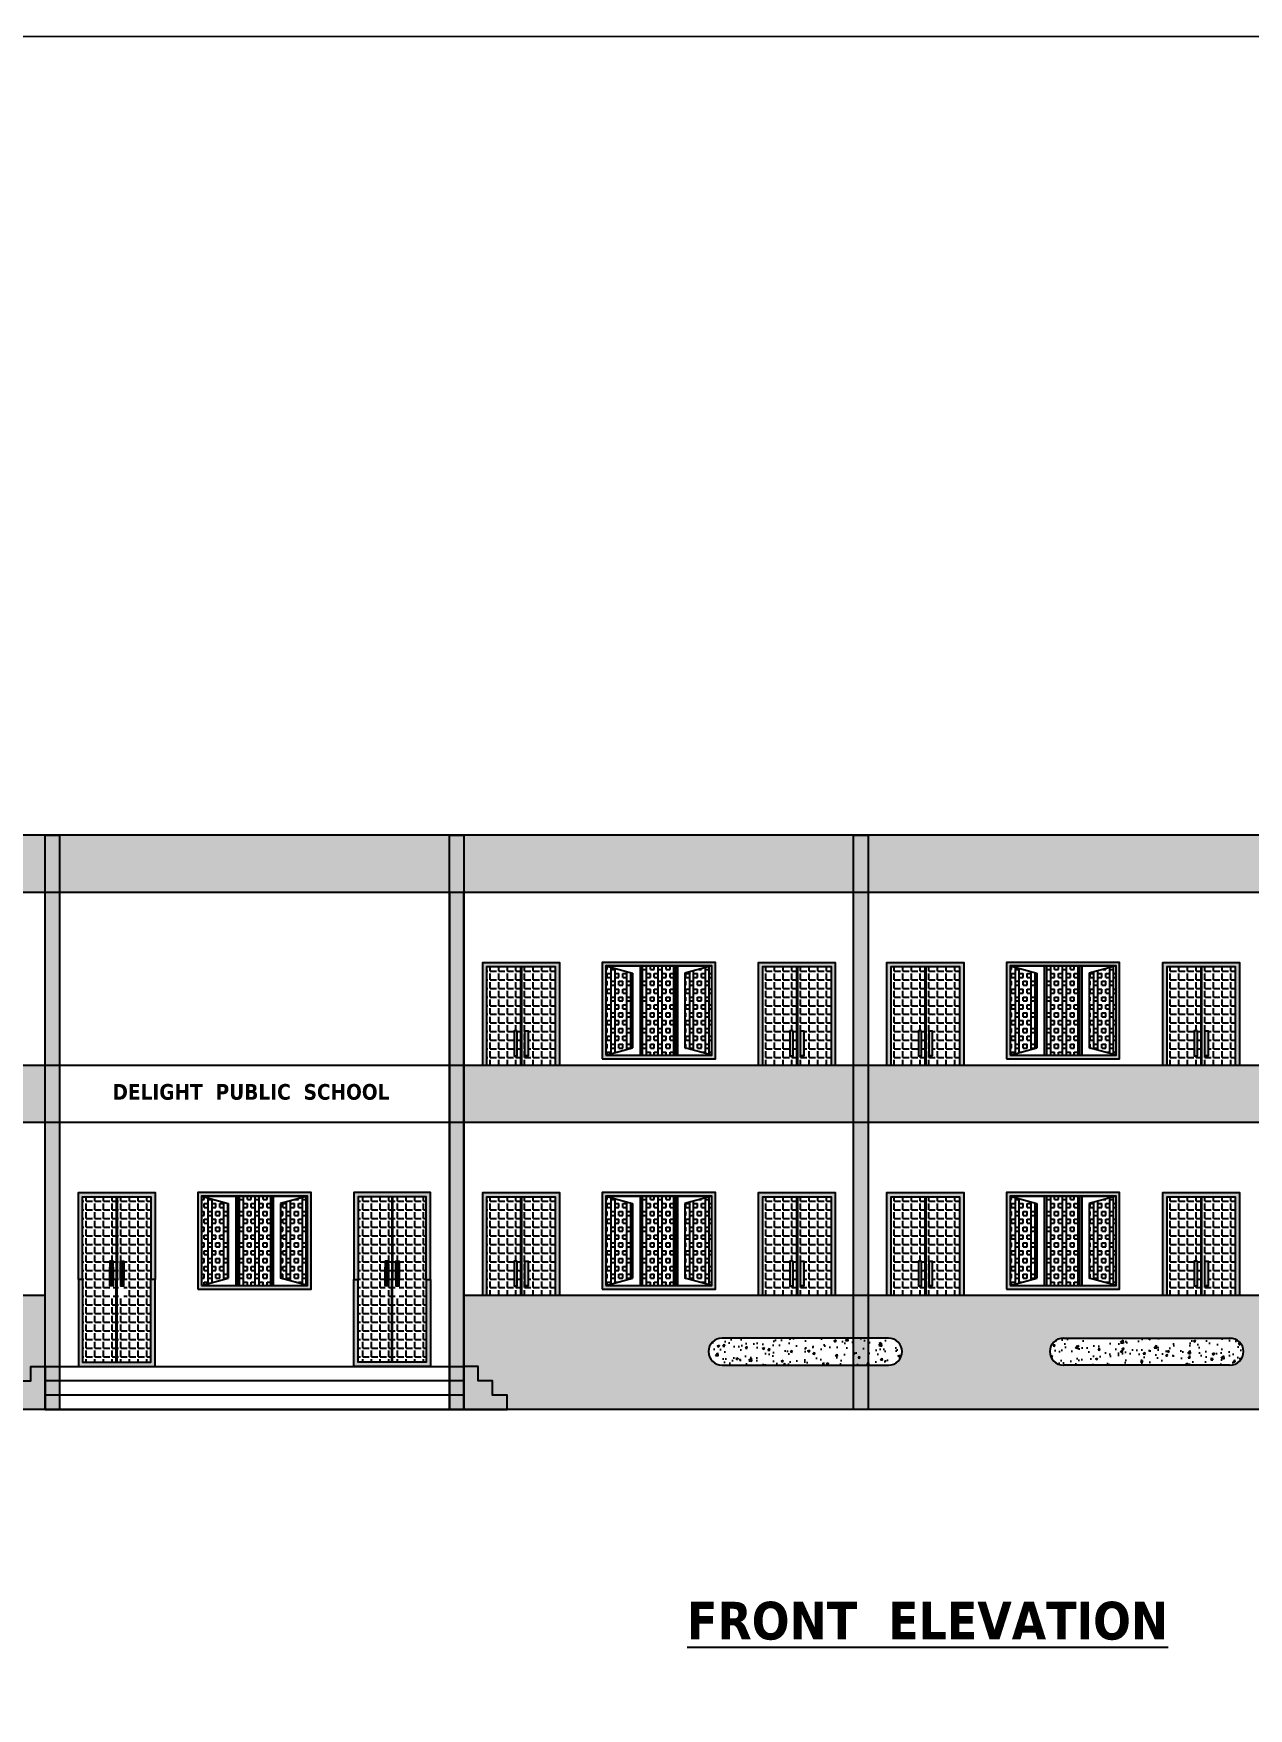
# Model space of a CAD drawing. Header units: metres. Extents: x 863 to 1571, y 626 to 804.
# Drawn here: x 897.55 to 916.87, y 776.1 to 802.75 of the extents above; entities that cross this region are included whole.
import ezdxf

# ---------------------------------------------------------------- set-up
doc = ezdxf.new("R2010")
doc.units = ezdxf.units.M
doc.header["$LTSCALE"] = 0.2
doc.header["$MEASUREMENT"] = 0
doc.layers.get('0').update_dxf_attribs({"lineweight": 60})
doc.styles.add('TXT', font='txt.shx')
pattern_1 = [(90, (-189.92529, 620.82186), (-0.25, 0), []), (90, (-189.86279, 620.82186), (-0.25, 0), []), (0, (-189.92529, 620.82186), (0, 0.25), [-0.0625, 0.0625]), (0, (-189.92529, 620.88436), (0, 0.25), [-0.0625, 0.0625]), (0, (-189.92529, 620.94686), (0, 0.25), [0.0625, -0.0625]), (0, (-189.92529, 621.00936), (0, 0.25), [0.0625, -0.0625]), (90, (-189.80029, 620.82186), (-0.25, 0), [0.0625, -0.0625]), (90, (-189.73779, 620.82186), (-0.25, 0), [0.0625, -0.0625])]
pattern_2 = [(0, (-189.92529, 620.82186), (0, 0.1375), [0.1, -0.0375]), (90, (-189.92529, 620.82186), (-0.1375, 0), [0.1, -0.0375])]
pattern_3 = [(90, (-207.0153, 620.82186), (-0.25, 0), []), (90, (-206.9528, 620.82186), (-0.25, 0), []), (0, (-207.0153, 620.82186), (0, 0.25), [-0.0625, 0.0625]), (0, (-207.0153, 620.88436), (0, 0.25), [-0.0625, 0.0625]), (0, (-207.0153, 620.94686), (0, 0.25), [0.0625, -0.0625]), (0, (-207.0153, 621.00936), (0, 0.25), [0.0625, -0.0625]), (90, (-206.8903, 620.82186), (-0.25, 0), [0.0625, -0.0625]), (90, (-206.8278, 620.82186), (-0.25, 0), [0.0625, -0.0625])]
pattern_4 = [(90, (-207.0153, 624.48304), (-0.25, 0), []), (90, (-206.9528, 624.48304), (-0.25, 0), []), (0, (-207.0153, 624.48304), (0, 0.25), [-0.0625, 0.0625]), (0, (-207.0153, 624.54554), (0, 0.25), [-0.0625, 0.0625]), (0, (-207.0153, 624.60804), (0, 0.25), [0.0625, -0.0625]), (0, (-207.0153, 624.67054), (0, 0.25), [0.0625, -0.0625]), (90, (-206.8903, 624.48304), (-0.25, 0), [0.0625, -0.0625]), (90, (-206.8278, 624.48304), (-0.25, 0), [0.0625, -0.0625])]
pattern_5 = [(90, (-200.5853, 620.82186), (-0.25, 0), []), (90, (-200.5228, 620.82186), (-0.25, 0), []), (0, (-200.5853, 620.82186), (0, 0.25), [-0.0625, 0.0625]), (0, (-200.5853, 620.88436), (0, 0.25), [-0.0625, 0.0625]), (0, (-200.5853, 620.94686), (0, 0.25), [0.0625, -0.0625]), (0, (-200.5853, 621.00936), (0, 0.25), [0.0625, -0.0625]), (90, (-200.4603, 620.82186), (-0.25, 0), [0.0625, -0.0625]), (90, (-200.3978, 620.82186), (-0.25, 0), [0.0625, -0.0625])]
pattern_6 = [(90, (-200.5853, 624.48304), (-0.25, 0), []), (90, (-200.5228, 624.48304), (-0.25, 0), []), (0, (-200.5853, 624.48304), (0, 0.25), [-0.0625, 0.0625]), (0, (-200.5853, 624.54554), (0, 0.25), [-0.0625, 0.0625]), (0, (-200.5853, 624.60804), (0, 0.25), [0.0625, -0.0625]), (0, (-200.5853, 624.67054), (0, 0.25), [0.0625, -0.0625]), (90, (-200.4603, 624.48304), (-0.25, 0), [0.0625, -0.0625]), (90, (-200.3978, 624.48304), (-0.25, 0), [0.0625, -0.0625])]

msp = doc.modelspace()

# ---------------------------------------------------------------- hatches: boundary and pattern name
at = {"lineweight": -2}
h = msp.add_hatch(dxfattribs=at)
h.set_pattern_fill('BRSTONE', color=251, scale=0.5)
h.set_pattern_definition([(0, (-213.4453, 620.59901), (0, 0.165), []), (90, (-212.9953, 620.599), (-0.25, 0.165), [0.165, -0.165]), (90, (-213.0453, 620.599), (-0.25, 0.165), [0.165, -0.165]), (0, (-212.9953, 620.62651), (0.25, 0.165), [-0.45, 0.05]), (0, (-212.9953, 620.65401), (0.25, 0.165), [-0.45, 0.05]), (0, (-212.9953, 620.68151), (0.25, 0.165), [-0.45, 0.05]), (0, (-212.9953, 620.70901), (0.25, 0.165), [-0.45, 0.05]), (0, (-212.9953, 620.73651), (0.25, 0.165), [-0.45, 0.05])])
h.paths.add_polyline_path([(878.923, 789.998), (878.923, 789.209), (872.493, 789.209), (872.493, 789.089), (944.939, 789.089), (944.939, 789.998)])
h.paths.add_polyline_path([(878.923, 786.338), (878.923, 785.428), (897.733, 785.428), (897.733, 786.338)])
h = msp.add_hatch(color=253, dxfattribs=at)
h.dxf.hatch_style = 1
h.paths.add_polyline_path([(897.733, 789.998), (897.963, 789.998), (897.963, 780.857), (897.733, 780.857)])
h = msp.add_hatch(color=253, dxfattribs=at)
h.dxf.hatch_style = 1
h.paths.add_polyline_path([(904.163, 789.998), (904.393, 789.998), (904.393, 780.857), (904.163, 780.857)])
h = msp.add_hatch(color=253, dxfattribs=at)
h.dxf.hatch_style = 1
h.paths.add_polyline_path([(910.593, 789.998), (910.823, 789.998), (910.823, 780.857), (910.593, 780.857)])
h = msp.add_hatch(color=252, dxfattribs=at)
h.dxf.hatch_style = 1
h.paths.add_polyline_path([(897.963, 789.089), (897.733, 789.089), (897.733, 780.857), (897.963, 780.857)])
h = msp.add_hatch(color=252, dxfattribs=at)
h.dxf.hatch_style = 1
h.paths.add_polyline_path([(904.393, 789.089), (904.163, 789.089), (904.163, 780.857), (904.393, 780.857)])
h = msp.add_hatch(color=32, dxfattribs=at)
h.dxf.hatch_style = 1
h.paths.add_polyline_path([(904.76, 786.338), (905.846, 786.338), (905.846, 787.905), (904.76, 787.905)], flags=17)
h.paths.add_polyline_path([(905.913, 787.972), (904.693, 787.972), (904.693, 786.338), (905.913, 786.338)])
h = msp.add_hatch(dxfattribs=at)
h.set_pattern_fill('ANGLE', color=253, scale=0.5)
h.set_pattern_definition([(0, (-207.01529, 624.48304), (0, 0.1375), [0.1, -0.0375]), (90, (-207.01529, 624.48304), (-0.1375, 0), [0.1, -0.0375])])
h.paths.add_polyline_path([(905.414, 786.881), (905.414, 786.486), (905.363, 786.486), (905.363, 786.881)], flags=16)
h.paths.add_polyline_path([(905.192, 786.881), (905.243, 786.881), (905.243, 786.486), (905.192, 786.486)], flags=16)
h.paths.add_polyline_path([(904.76, 786.338), (905.295, 786.338), (905.295, 787.905), (904.76, 787.905)])
h.paths.add_polyline_path([(905.31, 786.338), (905.846, 786.338), (905.846, 787.905), (905.31, 787.905)])
h = msp.add_hatch(color=215, dxfattribs=at)
h.dxf.hatch_style = 1
h.paths.add_polyline_path([(906.593, 786.437), (908.393, 786.437), (908.393, 787.972), (906.593, 787.972)])
h.paths.add_polyline_path([(908.336, 786.494), (908.336, 787.915), (906.65, 787.915), (906.65, 786.494)], flags=16)
h = msp.add_hatch(dxfattribs=at)
h.set_pattern_fill('BOX', color=61, scale=0.25)
h.set_pattern_definition(pattern_4)
h.paths.add_polyline_path([(907.077, 787.798), (906.65, 787.915), (906.65, 786.494), (907.077, 786.611)])
h = msp.add_hatch(color=215, dxfattribs=at)
h.dxf.hatch_style = 1
h.paths.add_polyline_path([(907.757, 786.494), (907.79, 786.494), (907.79, 787.915), (907.757, 787.915)])
h.paths.add_polyline_path([(907.228, 787.915), (907.195, 787.915), (907.195, 786.494), (907.228, 786.494)])
h = msp.add_hatch(dxfattribs=at)
h.set_pattern_fill('BOX', color=61, scale=0.25)
h.set_pattern_definition(pattern_4)
h.paths.add_polyline_path([(907.228, 786.494), (907.757, 786.494), (907.757, 787.915), (907.228, 787.915)])
h = msp.add_hatch(dxfattribs=at)
h.set_pattern_fill('BOX', color=61, scale=0.25)
h.set_pattern_definition(pattern_4)
h.paths.add_polyline_path([(907.908, 787.798), (908.336, 787.915), (908.336, 786.494), (907.908, 786.611)])
h = msp.add_hatch(color=32, dxfattribs=at)
h.dxf.hatch_style = 1
h.paths.add_polyline_path([(909.08, 786.338), (910.3, 786.338), (910.3, 787.972), (909.08, 787.972)])
h.paths.add_polyline_path([(909.147, 786.338), (910.233, 786.338), (910.233, 787.905), (909.147, 787.905)], flags=17)
h = msp.add_hatch(dxfattribs=at)
h.set_pattern_fill('ANGLE', color=253, scale=0.5)
h.set_pattern_definition([(0, (-202.6278, 624.48304), (0, 0.1375), [0.1, -0.0375]), (90, (-202.6278, 624.48304), (-0.1375, 0), [0.1, -0.0375])])
h.paths.add_polyline_path([(909.801, 786.881), (909.801, 786.486), (909.75, 786.486), (909.75, 786.881)], flags=16)
h.paths.add_polyline_path([(909.579, 786.881), (909.63, 786.881), (909.63, 786.486), (909.579, 786.486)], flags=16)
h.paths.add_polyline_path([(909.147, 786.338), (909.683, 786.338), (909.683, 787.905), (909.147, 787.905)])
h.paths.add_polyline_path([(909.698, 786.338), (910.233, 786.338), (910.233, 787.905), (909.698, 787.905)])
h = msp.add_hatch(color=32, dxfattribs=at)
h.dxf.hatch_style = 1
h.paths.add_polyline_path([(911.19, 786.338), (912.276, 786.338), (912.276, 787.905), (911.19, 787.905)], flags=17)
h.paths.add_polyline_path([(912.343, 787.972), (911.123, 787.972), (911.123, 786.338), (912.343, 786.338)])
h = msp.add_hatch(dxfattribs=at)
h.set_pattern_fill('ANGLE', color=253, scale=0.5)
h.set_pattern_definition([(0, (-200.5853, 624.48304), (0, 0.1375), [0.1, -0.0375]), (90, (-200.5853, 624.48304), (-0.1375, 0), [0.1, -0.0375])])
h.paths.add_polyline_path([(911.844, 786.881), (911.844, 786.486), (911.793, 786.486), (911.793, 786.881)], flags=16)
h.paths.add_polyline_path([(911.622, 786.881), (911.673, 786.881), (911.673, 786.486), (911.622, 786.486)], flags=16)
h.paths.add_polyline_path([(911.19, 786.338), (911.725, 786.338), (911.725, 787.905), (911.19, 787.905)])
h.paths.add_polyline_path([(911.74, 786.338), (912.276, 786.338), (912.276, 787.905), (911.74, 787.905)])
h = msp.add_hatch(color=215, dxfattribs=at)
h.dxf.hatch_style = 1
h.paths.add_polyline_path([(913.023, 786.437), (914.823, 786.437), (914.823, 787.972), (913.023, 787.972)])
h.paths.add_polyline_path([(914.766, 786.494), (914.766, 787.915), (913.08, 787.915), (913.08, 786.494)], flags=16)
h = msp.add_hatch(dxfattribs=at)
h.set_pattern_fill('BOX', color=61, scale=0.25)
h.set_pattern_definition(pattern_6)
h.paths.add_polyline_path([(913.507, 787.798), (913.08, 787.915), (913.08, 786.494), (913.507, 786.611)])
h = msp.add_hatch(color=215, dxfattribs=at)
h.dxf.hatch_style = 1
h.paths.add_polyline_path([(914.187, 786.494), (914.22, 786.494), (914.22, 787.915), (914.187, 787.915)])
h.paths.add_polyline_path([(913.658, 787.915), (913.625, 787.915), (913.625, 786.494), (913.658, 786.494)])
h = msp.add_hatch(dxfattribs=at)
h.set_pattern_fill('BOX', color=61, scale=0.25)
h.set_pattern_definition(pattern_6)
h.paths.add_polyline_path([(913.658, 786.494), (914.187, 786.494), (914.187, 787.915), (913.658, 787.915)])
h = msp.add_hatch(dxfattribs=at)
h.set_pattern_fill('BOX', color=61, scale=0.25)
h.set_pattern_definition(pattern_6)
h.paths.add_polyline_path([(914.338, 787.798), (914.766, 787.915), (914.766, 786.494), (914.338, 786.611)])
h = msp.add_hatch(color=32, dxfattribs=at)
h.dxf.hatch_style = 1
h.paths.add_polyline_path([(915.51, 786.338), (916.73, 786.338), (916.73, 787.972), (915.51, 787.972)])
h.paths.add_polyline_path([(915.577, 786.338), (916.663, 786.338), (916.663, 787.905), (915.577, 787.905)], flags=17)
h = msp.add_hatch(dxfattribs=at)
h.set_pattern_fill('ANGLE', color=253, scale=0.5)
h.set_pattern_definition([(0, (-196.19781, 624.48304), (0, 0.1375), [0.1, -0.0375]), (90, (-196.19781, 624.48304), (-0.1375, 0), [0.1, -0.0375])])
h.paths.add_polyline_path([(916.231, 786.881), (916.231, 786.486), (916.18, 786.486), (916.18, 786.881)], flags=16)
h.paths.add_polyline_path([(916.009, 786.881), (916.06, 786.881), (916.06, 786.486), (916.009, 786.486)], flags=16)
h.paths.add_polyline_path([(915.577, 786.338), (916.113, 786.338), (916.113, 787.905), (915.577, 787.905)])
h.paths.add_polyline_path([(916.128, 786.338), (916.663, 786.338), (916.663, 787.905), (916.128, 787.905)])
h = msp.add_hatch(color=215, dxfattribs=at)
h.dxf.hatch_style = 1
h.paths.add_polyline_path([(905.192, 786.486), (905.243, 786.486), (905.243, 786.881), (905.192, 786.881)])
h.paths.add_polyline_path([(905.414, 786.881), (905.363, 786.881), (905.363, 786.486), (905.414, 786.486)])
h = msp.add_hatch(color=215, dxfattribs=at)
h.dxf.hatch_style = 1
h.paths.add_polyline_path([(909.579, 786.486), (909.63, 786.486), (909.63, 786.881), (909.579, 786.881)])
h.paths.add_polyline_path([(909.801, 786.881), (909.75, 786.881), (909.75, 786.486), (909.801, 786.486)])
h = msp.add_hatch(color=215, dxfattribs=at)
h.dxf.hatch_style = 1
h.paths.add_polyline_path([(911.622, 786.486), (911.673, 786.486), (911.673, 786.881), (911.622, 786.881)])
h.paths.add_polyline_path([(911.844, 786.881), (911.793, 786.881), (911.793, 786.486), (911.844, 786.486)])
h = msp.add_hatch(color=215, dxfattribs=at)
h.dxf.hatch_style = 1
h.paths.add_polyline_path([(916.009, 786.486), (916.06, 786.486), (916.06, 786.881), (916.009, 786.881)])
h.paths.add_polyline_path([(916.231, 786.881), (916.18, 786.881), (916.18, 786.486), (916.231, 786.486)])
h = msp.add_hatch(dxfattribs=at)
h.set_pattern_fill('BRSTONE', color=251, scale=0.5)
h.set_pattern_definition([(0, (-213.44684, 620.59901), (0, 0.165), []), (90, (-212.99684, 620.599), (-0.25, 0.165), [0.165, -0.165]), (90, (-213.04684, 620.599), (-0.25, 0.165), [0.165, -0.165]), (0, (-212.99684, 620.62651), (0.25, 0.165), [-0.45, 0.05]), (0, (-212.99684, 620.65401), (0.25, 0.165), [-0.45, 0.05]), (0, (-212.99684, 620.68151), (0.25, 0.165), [-0.45, 0.05]), (0, (-212.99684, 620.70901), (0.25, 0.165), [-0.45, 0.05]), (0, (-212.99684, 620.73651), (0.25, 0.165), [-0.45, 0.05])])
h.paths.add_polyline_path([(949.647, 785.428), (949.647, 786.338), (904.391, 786.338), (904.391, 785.428)])
h = msp.add_hatch(color=32, dxfattribs=at)
h.dxf.hatch_style = 1
h.paths.add_polyline_path([(898.33, 782.928), (898.33, 784.244), (899.416, 784.244), (899.416, 782.928), (899.483, 782.928), (899.483, 784.311), (898.263, 784.311), (898.263, 782.928)])
h = msp.add_hatch(color=215, dxfattribs=at)
h.dxf.hatch_style = 1
h.paths.add_polyline_path([(900.163, 782.775), (901.963, 782.775), (901.963, 784.311), (900.163, 784.311)])
h.paths.add_polyline_path([(901.906, 782.832), (901.906, 784.254), (900.22, 784.254), (900.22, 782.832)], flags=16)
h = msp.add_hatch(dxfattribs=at)
h.set_pattern_fill('BOX', color=61, scale=0.25)
h.set_pattern_definition(pattern_1)
h.paths.add_polyline_path([(900.647, 784.137), (900.22, 784.254), (900.22, 782.832), (900.647, 782.949)])
h = msp.add_hatch(color=215, dxfattribs=at)
h.dxf.hatch_style = 1
h.paths.add_polyline_path([(901.327, 782.832), (901.36, 782.832), (901.36, 784.254), (901.327, 784.254)])
h.paths.add_polyline_path([(900.798, 784.254), (900.765, 784.254), (900.765, 782.832), (900.798, 782.832)])
h = msp.add_hatch(dxfattribs=at)
h.set_pattern_fill('BOX', color=61, scale=0.25)
h.set_pattern_definition(pattern_1)
h.paths.add_polyline_path([(900.798, 782.832), (901.327, 782.832), (901.327, 784.254), (900.798, 784.254)])
h = msp.add_hatch(dxfattribs=at)
h.set_pattern_fill('BOX', color=61, scale=0.25)
h.set_pattern_definition(pattern_1)
h.paths.add_polyline_path([(901.478, 784.137), (901.906, 784.254), (901.906, 782.832), (901.478, 782.949)])
h = msp.add_hatch(color=32, dxfattribs=at)
h.dxf.hatch_style = 1
h.paths.add_polyline_path([(902.71, 782.928), (902.71, 784.244), (903.796, 784.244), (903.796, 782.928), (903.863, 782.928), (903.863, 784.311), (902.643, 784.311), (902.643, 782.928)])
h = msp.add_hatch(color=32, dxfattribs=at)
h.dxf.hatch_style = 1
h.paths.add_polyline_path([(904.76, 782.677), (905.846, 782.677), (905.846, 784.244), (904.76, 784.244)], flags=17)
h.paths.add_polyline_path([(905.913, 784.311), (904.693, 784.311), (904.693, 782.677), (905.913, 782.677)])
h = msp.add_hatch(color=215, dxfattribs=at)
h.dxf.hatch_style = 1
h.paths.add_polyline_path([(906.593, 782.775), (908.393, 782.775), (908.393, 784.311), (906.593, 784.311)])
h.paths.add_polyline_path([(908.336, 782.832), (908.336, 784.254), (906.65, 784.254), (906.65, 782.832)], flags=16)
h = msp.add_hatch(dxfattribs=at)
h.set_pattern_fill('BOX', color=61, scale=0.25)
h.set_pattern_definition(pattern_3)
h.paths.add_polyline_path([(907.077, 784.137), (906.65, 784.254), (906.65, 782.832), (907.077, 782.949)])
h = msp.add_hatch(color=215, dxfattribs=at)
h.dxf.hatch_style = 1
h.paths.add_polyline_path([(907.757, 782.832), (907.79, 782.832), (907.79, 784.254), (907.757, 784.254)])
h.paths.add_polyline_path([(907.228, 784.254), (907.195, 784.254), (907.195, 782.832), (907.228, 782.832)])
h = msp.add_hatch(dxfattribs=at)
h.set_pattern_fill('BOX', color=61, scale=0.25)
h.set_pattern_definition(pattern_3)
h.paths.add_polyline_path([(907.228, 782.832), (907.757, 782.832), (907.757, 784.254), (907.228, 784.254)])
h = msp.add_hatch(dxfattribs=at)
h.set_pattern_fill('BOX', color=61, scale=0.25)
h.set_pattern_definition(pattern_3)
h.paths.add_polyline_path([(907.908, 784.137), (908.336, 784.254), (908.336, 782.832), (907.908, 782.949)])
h = msp.add_hatch(color=32, dxfattribs=at)
h.dxf.hatch_style = 1
h.paths.add_polyline_path([(909.08, 782.677), (910.3, 782.677), (910.3, 784.311), (909.08, 784.311)])
h.paths.add_polyline_path([(909.147, 782.677), (910.233, 782.677), (910.233, 784.244), (909.147, 784.244)], flags=17)
h = msp.add_hatch(color=32, dxfattribs=at)
h.dxf.hatch_style = 1
h.paths.add_polyline_path([(911.19, 782.677), (912.276, 782.677), (912.276, 784.244), (911.19, 784.244)], flags=17)
h.paths.add_polyline_path([(912.343, 784.311), (911.123, 784.311), (911.123, 782.677), (912.343, 782.677)])
h = msp.add_hatch(color=215, dxfattribs=at)
h.dxf.hatch_style = 1
h.paths.add_polyline_path([(913.023, 782.775), (914.823, 782.775), (914.823, 784.311), (913.023, 784.311)])
h.paths.add_polyline_path([(914.766, 782.832), (914.766, 784.254), (913.08, 784.254), (913.08, 782.832)], flags=16)
h = msp.add_hatch(dxfattribs=at)
h.set_pattern_fill('BOX', color=61, scale=0.25)
h.set_pattern_definition(pattern_5)
h.paths.add_polyline_path([(913.507, 784.137), (913.08, 784.254), (913.08, 782.832), (913.507, 782.949)])
h = msp.add_hatch(color=215, dxfattribs=at)
h.dxf.hatch_style = 1
h.paths.add_polyline_path([(914.187, 782.832), (914.22, 782.832), (914.22, 784.254), (914.187, 784.254)])
h.paths.add_polyline_path([(913.658, 784.254), (913.625, 784.254), (913.625, 782.832), (913.658, 782.832)])
h = msp.add_hatch(dxfattribs=at)
h.set_pattern_fill('BOX', color=61, scale=0.25)
h.set_pattern_definition(pattern_5)
h.paths.add_polyline_path([(913.658, 782.832), (914.187, 782.832), (914.187, 784.254), (913.658, 784.254)])
h = msp.add_hatch(dxfattribs=at)
h.set_pattern_fill('BOX', color=61, scale=0.25)
h.set_pattern_definition(pattern_5)
h.paths.add_polyline_path([(914.338, 784.137), (914.766, 784.254), (914.766, 782.832), (914.338, 782.949)])
h = msp.add_hatch(color=32, dxfattribs=at)
h.dxf.hatch_style = 1
h.paths.add_polyline_path([(915.51, 782.677), (916.73, 782.677), (916.73, 784.311), (915.51, 784.311)])
h.paths.add_polyline_path([(915.577, 782.677), (916.663, 782.677), (916.663, 784.244), (915.577, 784.244)], flags=17)
h = msp.add_hatch(dxfattribs=at)
h.set_pattern_fill('ANGLE', color=253, scale=0.5)
h.set_pattern_definition(pattern_2)
h.paths.add_polyline_path([(898.88, 782.928), (899.416, 782.928), (899.416, 784.244), (898.88, 784.244)])
h.paths.add_polyline_path([(898.933, 782.928), (898.984, 782.928), (898.984, 783.22), (898.933, 783.22)])
h.paths.add_polyline_path([(898.33, 782.928), (898.865, 782.928), (898.865, 784.244), (898.33, 784.244)])
h.paths.add_polyline_path([(898.762, 782.928), (898.813, 782.928), (898.813, 783.22), (898.762, 783.22)])
h = msp.add_hatch(dxfattribs=at)
h.set_pattern_fill('ANGLE', color=253, scale=0.5)
h.set_pattern_definition(pattern_2)
h.paths.add_polyline_path([(903.245, 782.928), (902.71, 782.928), (902.71, 784.244), (903.245, 784.244)])
h.paths.add_polyline_path([(903.193, 782.928), (903.142, 782.928), (903.142, 783.22), (903.193, 783.22)])
h.paths.add_polyline_path([(903.796, 782.928), (903.26, 782.928), (903.26, 784.244), (903.796, 784.244)])
h.paths.add_polyline_path([(903.364, 782.928), (903.313, 782.928), (903.313, 783.22), (903.364, 783.22)])
h = msp.add_hatch(dxfattribs=at)
h.set_pattern_fill('ANGLE', color=253, scale=0.5)
h.set_pattern_definition([(0, (-207.01529, 620.82186), (0, 0.1375), [0.1, -0.0375]), (90, (-207.01529, 620.82186), (-0.1375, 0), [0.1, -0.0375])])
h.paths.add_polyline_path([(905.414, 783.22), (905.414, 782.825), (905.363, 782.825), (905.363, 783.22)], flags=16)
h.paths.add_polyline_path([(905.192, 783.22), (905.243, 783.22), (905.243, 782.825), (905.192, 782.825)], flags=16)
h.paths.add_polyline_path([(904.76, 782.677), (905.295, 782.677), (905.295, 784.244), (904.76, 784.244)])
h.paths.add_polyline_path([(905.31, 782.677), (905.846, 782.677), (905.846, 784.244), (905.31, 784.244)])
h = msp.add_hatch(dxfattribs=at)
h.set_pattern_fill('ANGLE', color=253, scale=0.5)
h.set_pattern_definition([(0, (-202.6278, 620.82186), (0, 0.1375), [0.1, -0.0375]), (90, (-202.6278, 620.82186), (-0.1375, 0), [0.1, -0.0375])])
h.paths.add_polyline_path([(909.801, 783.22), (909.801, 782.825), (909.75, 782.825), (909.75, 783.22)], flags=16)
h.paths.add_polyline_path([(909.579, 783.22), (909.63, 783.22), (909.63, 782.825), (909.579, 782.825)], flags=16)
h.paths.add_polyline_path([(909.147, 782.677), (909.683, 782.677), (909.683, 784.244), (909.147, 784.244)])
h.paths.add_polyline_path([(909.698, 782.677), (910.233, 782.677), (910.233, 784.244), (909.698, 784.244)])
h = msp.add_hatch(dxfattribs=at)
h.set_pattern_fill('ANGLE', color=253, scale=0.5)
h.set_pattern_definition([(0, (-200.5853, 620.82186), (0, 0.1375), [0.1, -0.0375]), (90, (-200.5853, 620.82186), (-0.1375, 0), [0.1, -0.0375])])
h.paths.add_polyline_path([(911.844, 783.22), (911.844, 782.825), (911.793, 782.825), (911.793, 783.22)], flags=16)
h.paths.add_polyline_path([(911.622, 783.22), (911.673, 783.22), (911.673, 782.825), (911.622, 782.825)], flags=16)
h.paths.add_polyline_path([(911.19, 782.677), (911.725, 782.677), (911.725, 784.244), (911.19, 784.244)])
h.paths.add_polyline_path([(911.74, 782.677), (912.276, 782.677), (912.276, 784.244), (911.74, 784.244)])
h = msp.add_hatch(dxfattribs=at)
h.set_pattern_fill('ANGLE', color=253, scale=0.5)
h.set_pattern_definition([(0, (-196.19781, 620.82186), (0, 0.1375), [0.1, -0.0375]), (90, (-196.19781, 620.82186), (-0.1375, 0), [0.1, -0.0375])])
h.paths.add_polyline_path([(916.231, 783.22), (916.231, 782.825), (916.18, 782.825), (916.18, 783.22)], flags=16)
h.paths.add_polyline_path([(916.009, 783.22), (916.06, 783.22), (916.06, 782.825), (916.009, 782.825)], flags=16)
h.paths.add_polyline_path([(915.577, 782.677), (916.113, 782.677), (916.113, 784.244), (915.577, 784.244)])
h.paths.add_polyline_path([(916.128, 782.677), (916.663, 782.677), (916.663, 784.244), (916.128, 784.244)])
h = msp.add_hatch(color=215, dxfattribs=at)
h.dxf.hatch_style = 1
h.paths.add_polyline_path([(898.933, 782.928), (898.984, 782.928), (898.984, 783.22), (898.933, 783.22)])
h.paths.add_polyline_path([(898.762, 782.928), (898.813, 782.928), (898.813, 783.22), (898.762, 783.22)])
h = msp.add_hatch(color=215, dxfattribs=at)
h.dxf.hatch_style = 1
h.paths.add_polyline_path([(903.142, 782.928), (903.193, 782.928), (903.193, 783.22), (903.142, 783.22)])
h.paths.add_polyline_path([(903.364, 783.22), (903.313, 783.22), (903.313, 782.928), (903.364, 782.928)])
h = msp.add_hatch(color=215, dxfattribs=at)
h.dxf.hatch_style = 1
h.paths.add_polyline_path([(905.192, 782.825), (905.243, 782.825), (905.243, 783.22), (905.192, 783.22)])
h.paths.add_polyline_path([(905.414, 783.22), (905.363, 783.22), (905.363, 782.825), (905.414, 782.825)])
h = msp.add_hatch(color=215, dxfattribs=at)
h.dxf.hatch_style = 1
h.paths.add_polyline_path([(909.579, 782.825), (909.63, 782.825), (909.63, 783.22), (909.579, 783.22)])
h.paths.add_polyline_path([(909.801, 783.22), (909.75, 783.22), (909.75, 782.825), (909.801, 782.825)])
h = msp.add_hatch(color=215, dxfattribs=at)
h.dxf.hatch_style = 1
h.paths.add_polyline_path([(911.622, 782.825), (911.673, 782.825), (911.673, 783.22), (911.622, 783.22)])
h.paths.add_polyline_path([(911.844, 783.22), (911.793, 783.22), (911.793, 782.825), (911.844, 782.825)])
h = msp.add_hatch(color=215, dxfattribs=at)
h.dxf.hatch_style = 1
h.paths.add_polyline_path([(916.009, 782.825), (916.06, 782.825), (916.06, 783.22), (916.009, 783.22)])
h.paths.add_polyline_path([(916.231, 783.22), (916.18, 783.22), (916.18, 782.825), (916.231, 782.825)])
h = msp.add_hatch(color=32, dxfattribs=at)
h.dxf.hatch_style = 1
h.paths.add_polyline_path([(899.416, 782.928), (899.416, 781.611), (898.33, 781.611), (898.33, 782.928), (898.263, 782.928), (898.263, 781.544), (899.483, 781.544), (899.483, 782.928)])
h = msp.add_hatch(dxfattribs=at)
h.set_pattern_fill('ANGLE', color=253, scale=0.5)
h.set_pattern_definition(pattern_2)
h.paths.add_polyline_path([(898.88, 782.928), (899.416, 782.928), (899.416, 781.611), (898.88, 781.611)])
h.paths.add_polyline_path([(898.933, 782.928), (898.984, 782.928), (898.984, 782.635), (898.933, 782.635)])
h.paths.add_polyline_path([(898.33, 782.928), (898.865, 782.928), (898.865, 781.611), (898.33, 781.611)])
h.paths.add_polyline_path([(898.762, 782.928), (898.813, 782.928), (898.813, 782.635), (898.762, 782.635)])
h = msp.add_hatch(color=215, dxfattribs=at)
h.dxf.hatch_style = 1
h.paths.add_polyline_path([(898.984, 783.121), (898.933, 783.121), (898.933, 782.828), (898.984, 782.828)])
h.paths.add_polyline_path([(898.762, 782.828), (898.813, 782.828), (898.813, 783.121), (898.762, 783.121)])
h = msp.add_hatch(color=32, dxfattribs=at)
h.dxf.hatch_style = 1
h.paths.add_polyline_path([(903.796, 782.928), (903.796, 781.611), (902.71, 781.611), (902.71, 782.928), (902.643, 782.928), (902.643, 781.544), (903.863, 781.544), (903.863, 782.928)])
h = msp.add_hatch(dxfattribs=at)
h.set_pattern_fill('ANGLE', color=253, scale=0.5)
h.set_pattern_definition(pattern_2)
h.paths.add_polyline_path([(903.245, 782.928), (902.71, 782.928), (902.71, 781.611), (903.245, 781.611)])
h.paths.add_polyline_path([(903.193, 782.928), (903.142, 782.928), (903.142, 782.635), (903.193, 782.635)])
h.paths.add_polyline_path([(903.796, 782.928), (903.26, 782.928), (903.26, 781.611), (903.796, 781.611)])
h.paths.add_polyline_path([(903.364, 782.928), (903.313, 782.928), (903.313, 782.635), (903.364, 782.635)])
h = msp.add_hatch(color=215, dxfattribs=at)
h.dxf.hatch_style = 1
h.paths.add_polyline_path([(903.142, 783.121), (903.193, 783.121), (903.193, 782.828), (903.142, 782.828)])
h.paths.add_polyline_path([(903.364, 782.828), (903.313, 782.828), (903.313, 783.121), (903.364, 783.121)])
h = msp.add_hatch(dxfattribs=at)
h.set_pattern_fill('BRSTONE', color=251, scale=0.5)
h.set_pattern_definition([(0, (-207.0153, 620.59901), (0, 0.165), []), (90, (-206.5653, 620.599), (-0.25, 0.165), [0.165, -0.165]), (90, (-206.6153, 620.599), (-0.25, 0.165), [0.165, -0.165]), (0, (-206.5653, 620.62651), (0.25, 0.165), [-0.45, 0.05]), (0, (-206.5653, 620.65401), (0.25, 0.165), [-0.45, 0.05]), (0, (-206.5653, 620.68151), (0.25, 0.165), [-0.45, 0.05]), (0, (-206.5653, 620.70901), (0.25, 0.165), [-0.45, 0.05]), (0, (-206.5653, 620.73651), (0.25, 0.165), [-0.45, 0.05])])
h.paths.add_polyline_path([(895.492, 781.499), (892.845, 781.499, -1), (892.845, 781.929), (895.492, 781.929, -1)], flags=16)
h.paths.add_polyline_path([(890.241, 781.499), (887.594, 781.499, -1), (887.594, 781.929), (890.241, 781.929, -1)], flags=16)
h.paths.add_polyline_path([(884.665, 781.499), (882.018, 781.499, -1), (882.018, 781.929), (884.665, 781.929, -1)], flags=16)
h.paths.add_polyline_path([(897.963, 780.857), (897.963, 782.677), (878.923, 782.677), (878.923, 781.767), (878.923, 780.857)])
h = msp.add_hatch(dxfattribs=at)
h.set_pattern_fill('BRSTONE', color=251, scale=0.5)
h.set_pattern_definition([(0, (-731.52213, 269.10305), (0, 0.165), []), (90, (-731.07213, 269.10305), (-0.25, 0.165), [0.165, -0.165]), (90, (-731.12213, 269.10305), (-0.25, 0.165), [0.165, -0.165]), (0, (-731.07213, 269.13055), (0.25, 0.165), [-0.45, 0.05]), (0, (-731.07213, 269.15805), (0.25, 0.165), [-0.45, 0.05]), (0, (-731.07213, 269.18555), (0.25, 0.165), [-0.45, 0.05]), (0, (-731.07213, 269.21305), (0.25, 0.165), [-0.45, 0.05]), (0, (-731.07213, 269.24055), (0.25, 0.165), [-0.45, 0.05])])
h.paths.add_polyline_path([(919.681, 780.857), (919.681, 782.677), (904.393, 782.677), (904.393, 781.544), (904.622, 781.544), (904.622, 781.315), (904.851, 781.315), (904.851, 781.086), (905.08, 781.086), (905.08, 780.857)])
h.paths.add_polyline_path([(913.929, 781.995), (916.577, 781.995, -1), (916.577, 781.565), (913.929, 781.565, -1)], flags=16)
h.paths.add_polyline_path([(911.147, 781.565), (908.499, 781.565, -1), (908.499, 781.995), (911.147, 781.995, -1)], flags=16)
h = msp.add_hatch(dxfattribs=at)
h.set_pattern_fill('AR-CONC', color=114, scale=0.05)
h.set_pattern_definition([(50, (-196.84688, 620.66518), (0.35863009, -0.03137607), [0.0375, -0.4125]), (355, (-196.84688, 620.6652), (-0.06937567, 0.37609607), [0.03, -0.33]), (100.451444, (-196.817, 620.66257), (0.28925442, 0.34472), [0.0318701, -0.35057106]), (46.1842, (-196.84688, 620.7652), (0.53362067, -0.08275964), [0.05625, -0.61875]), (96.635635, (-196.8024, 620.7583), (0.46733097, 0.4870593), [0.04780517, -0.52585688]), (351.184164, (-196.8469, 620.7652), (0.46733097, 0.4870593), [0.045, -0.495]), (21, (-196.79688, 620.74018), (0.298453526, -0.201309445), [0.0375, -0.4125]), (326, (-196.79688, 620.7402), (0.12165767, 0.36257502), [0.03, -0.33]), (71.451445, (-196.772, 620.7234), (0.42011119, 0.16126558), [0.0318701, -0.35057106]), (37.5, (-196.84688, 620.66518), (0.006079928, 0.166446927), [0, -0.326, 0, -0.335, 0, -0.33125]), (7.5, (-196.84688, 620.66518), (0.13153477, 0.197205856), [0, -0.191, 0, -0.3185, 0, -0.12625]), (327.5, (-196.95838, 620.66518), (0.266911218, -0.011277436), [0, -0.125, 0, -0.39, 0, -0.5175]), (317.5, (-197.00838, 620.66518), (0.291593085, 0.05005249), [0, -0.1625, 0, -0.259, 0, -0.3675])])
h.paths.add_polyline_path([(908.499, 781.995, 1), (908.499, 781.565), (911.147, 781.565, 1), (911.147, 781.995)])
h = msp.add_hatch(dxfattribs=at)
h.set_pattern_fill('AR-CONC', color=114, scale=0.05)
h.set_pattern_definition([(50, (-174.6579, 620.66518), (0.35863009, -0.03137607), [0.0375, -0.4125]), (355, (-174.6579, 620.6652), (-0.06937567, 0.37609607), [0.03, -0.33]), (100.451444, (-174.62802, 620.66257), (0.28925442, 0.34472), [0.0318701, -0.35057106]), (46.1842, (-174.6579, 620.7652), (0.53362067, -0.08275964), [0.05625, -0.61875]), (96.635635, (-174.61344, 620.7583), (0.46733097, 0.4870593), [0.04780517, -0.52585688]), (351.184164, (-174.6579, 620.7652), (0.46733097, 0.4870593), [0.045, -0.495]), (21, (-174.6079, 620.74018), (0.29845353, -0.201309445), [0.0375, -0.4125]), (326, (-174.6079, 620.7402), (0.12165767, 0.36257502), [0.03, -0.33]), (71.451445, (-174.58303, 620.7234), (0.42011119, 0.16126558), [0.0318701, -0.35057106]), (37.5, (-174.6579, 620.66518), (0.006079928, 0.166446927), [0, -0.326, 0, -0.335, 0, -0.33125]), (7.5, (-174.6579, 620.66518), (0.13153477, 0.197205856), [0, -0.191, 0, -0.3185, 0, -0.12625]), (327.5, (-174.7694, 620.66518), (0.266911218, -0.011277436), [0, -0.125, 0, -0.39, 0, -0.5175]), (317.5, (-174.8194, 620.66518), (0.291593085, 0.05005249), [0, -0.1625, 0, -0.259, 0, -0.3675])])
h.paths.add_polyline_path([(913.929, 781.995, 1), (913.929, 781.565), (916.577, 781.565, 1), (916.577, 781.995)])
h = msp.add_hatch(color=252, dxfattribs=at)
h.dxf.hatch_style = 1
h.paths.add_polyline_path([(905.08, 780.857), (905.08, 781.086), (904.851, 781.086), (904.851, 781.315), (904.622, 781.315), (904.622, 781.544), (904.393, 781.544), (904.393, 780.857)])
h.paths.add_polyline_path([(897.504, 781.315), (897.275, 781.315), (897.275, 781.086), (897.046, 781.086), (897.046, 780.857), (897.733, 780.857), (897.733, 781.544), (897.504, 781.544)])

# ---------------------------------------------------------------- linework, layer by layer
for p, q in [((944.939, 789.998), (878.923, 789.998)), ((897.733, 786.338), (897.733, 789.089)), ((897.733, 789.089), (902.053, 789.089)), ((905.295, 787.905), (905.295, 786.338)), ((905.31, 787.905), (905.31, 786.338)), ((906.65, 787.915), (908.336, 787.915)), ((906.65, 787.915), (907.077, 787.798)), ((907.077, 787.798), (907.077, 786.611)), ((907.195, 787.915), (907.195, 786.494)), ((907.228, 787.915), (907.228, 786.494)), ((907.757, 787.915), (907.757, 786.494)), ((907.79, 787.915), (907.79, 786.494)), ((908.336, 787.915), (907.908, 787.798)), ((907.908, 787.798), (907.908, 786.611)), ((909.683, 787.905), (909.683, 786.338)), ((909.698, 787.905), (909.698, 786.338)), ((911.725, 787.905), (911.725, 786.338)), ((911.74, 787.905), (911.74, 786.338)), ((913.08, 787.915), (914.766, 787.915)), ((913.08, 787.915), (913.507, 787.798)), ((913.507, 787.798), (913.507, 786.611)), ((913.625, 787.915), (913.625, 786.494)), ((913.658, 787.915), (913.658, 786.494)), ((914.187, 787.915), (914.187, 786.494)), ((914.22, 787.915), (914.22, 786.494)), ((914.766, 787.915), (914.338, 787.798)), ((914.338, 787.798), (914.338, 786.611)), ((916.113, 787.905), (916.113, 786.338)), ((916.128, 787.905), (916.128, 786.338)), ((906.65, 786.494), (907.077, 786.611)), ((908.336, 786.494), (907.908, 786.611)), ((913.08, 786.494), (913.507, 786.611)), ((914.766, 786.494), (914.338, 786.611)), ((897.963, 786.338), (904.163, 786.338)), ((897.733, 780.857), (897.733, 785.428)), ((904.393, 780.857), (904.393, 785.428)), ((897.963, 785.099), (897.963, 780.857)), ((900.22, 784.254), (901.906, 784.254)), ((900.22, 784.254), (900.647, 784.137)), ((900.765, 784.254), (900.765, 782.832)), ((900.798, 784.254), (900.798, 782.832)), ((901.327, 784.254), (901.327, 782.832)), ((901.36, 784.254), (901.36, 782.832)), ((901.906, 784.254), (901.478, 784.137)), ((906.65, 784.254), (908.336, 784.254)), ((906.65, 784.254), (907.077, 784.137)), ((907.195, 784.254), (907.195, 782.832)), ((907.228, 784.254), (907.228, 782.832)), ((907.757, 784.254), (907.757, 782.832)), ((907.79, 784.254), (907.79, 782.832)), ((908.336, 784.254), (907.908, 784.137)), ((913.08, 784.254), (914.766, 784.254)), ((913.08, 784.254), (913.507, 784.137)), ((913.625, 784.254), (913.625, 782.832)), ((913.658, 784.254), (913.658, 782.832)), ((914.187, 784.254), (914.187, 782.832)), ((914.22, 784.254), (914.22, 782.832)), ((914.766, 784.254), (914.338, 784.137)), ((898.865, 784.244), (898.865, 782.928)), ((898.88, 784.244), (898.88, 782.928)), ((900.647, 784.137), (900.647, 782.949)), ((901.478, 784.137), (901.478, 782.949)), ((903.245, 784.244), (903.245, 782.928)), ((903.26, 784.244), (903.26, 782.928)), ((905.295, 784.244), (905.295, 782.677)), ((905.31, 784.244), (905.31, 782.677)), ((907.077, 784.137), (907.077, 782.949)), ((907.908, 784.137), (907.908, 782.949)), ((909.683, 784.244), (909.683, 782.677)), ((909.698, 784.244), (909.698, 782.677)), ((911.725, 784.244), (911.725, 782.677)), ((911.74, 784.244), (911.74, 782.677)), ((913.507, 784.137), (913.507, 782.949)), ((914.338, 784.137), (914.338, 782.949)), ((916.113, 784.244), (916.113, 782.677)), ((916.128, 784.244), (916.128, 782.677)), ((898.33, 782.928), (898.263, 782.928)), ((898.33, 782.928), (898.263, 782.928)), ((898.865, 781.611), (898.865, 782.928)), ((898.88, 781.611), (898.88, 782.928)), ((899.483, 782.928), (899.416, 782.928)), ((899.483, 782.928), (899.416, 782.928)), ((900.22, 782.832), (900.647, 782.949)), ((901.906, 782.832), (901.478, 782.949)), ((902.643, 782.928), (902.71, 782.928)), ((902.643, 782.928), (902.71, 782.928)), ((903.245, 781.611), (903.245, 782.928)), ((903.26, 781.611), (903.26, 782.928)), ((903.796, 782.928), (903.863, 782.928)), ((903.796, 782.928), (903.863, 782.928)), ((906.65, 782.832), (907.077, 782.949)), ((908.336, 782.832), (907.908, 782.949)), ((913.08, 782.832), (913.507, 782.949)), ((914.766, 782.832), (914.338, 782.949)), ((878.923, 782.677), (897.733, 782.677)), ((904.393, 782.677), (919.681, 782.677)), ((897.733, 781.544), (904.393, 781.544)), ((904.393, 780.857), (904.393, 781.544)), ((904.393, 781.315), (897.733, 781.315)), ((904.393, 781.086), (897.733, 781.086)), ((897.733, 780.857), (904.393, 780.857))]:
    msp.add_line(p, q, dxfattribs=at)
at = {"color": 114, "lineweight": -2}
for p, q in [((911.147, 781.995), (908.499, 781.995)), ((913.929, 781.995), (916.577, 781.995)), ((908.499, 781.565), (911.147, 781.565)), ((916.577, 781.565), (913.929, 781.565))]:
    msp.add_line(p, q, dxfattribs=at)
at = {"lineweight": -2}
for points in [[(863.385, 660.625), (1156.028, 660.687), (1156.028, 802.75), (863.385, 802.688)], [(897.733, 789.998), (897.963, 789.998), (897.963, 780.857), (897.733, 780.857)], [(904.163, 789.998), (904.393, 789.998), (904.393, 780.857), (904.163, 780.857)], [(910.593, 789.998), (910.823, 789.998), (910.823, 780.857), (910.593, 780.857)], [(906.593, 786.437), (908.393, 786.437), (908.393, 787.972), (906.593, 787.972)], [(906.65, 786.494), (908.336, 786.494), (908.336, 787.915), (906.65, 787.915)], [(913.023, 786.437), (914.823, 786.437), (914.823, 787.972), (913.023, 787.972)], [(913.08, 786.494), (914.766, 786.494), (914.766, 787.915), (913.08, 787.915)], [(905.243, 786.881), (905.192, 786.881), (905.192, 786.486), (905.243, 786.486)], [(905.363, 786.881), (905.414, 786.881), (905.414, 786.486), (905.363, 786.486)], [(909.63, 786.881), (909.579, 786.881), (909.579, 786.486), (909.63, 786.486)], [(909.75, 786.881), (909.801, 786.881), (909.801, 786.486), (909.75, 786.486)], [(911.673, 786.881), (911.622, 786.881), (911.622, 786.486), (911.673, 786.486)], [(911.793, 786.881), (911.844, 786.881), (911.844, 786.486), (911.793, 786.486)], [(916.06, 786.881), (916.009, 786.881), (916.009, 786.486), (916.06, 786.486)], [(916.18, 786.881), (916.231, 786.881), (916.231, 786.486), (916.18, 786.486)], [(900.163, 782.775), (901.963, 782.775), (901.963, 784.311), (900.163, 784.311)], [(900.22, 782.832), (901.906, 782.832), (901.906, 784.254), (900.22, 784.254)], [(906.593, 782.775), (908.393, 782.775), (908.393, 784.311), (906.593, 784.311)], [(906.65, 782.832), (908.336, 782.832), (908.336, 784.254), (906.65, 784.254)], [(913.023, 782.775), (914.823, 782.775), (914.823, 784.311), (913.023, 784.311)], [(913.08, 782.832), (914.766, 782.832), (914.766, 784.254), (913.08, 784.254)], [(905.243, 783.22), (905.192, 783.22), (905.192, 782.825), (905.243, 782.825)], [(905.363, 783.22), (905.414, 783.22), (905.414, 782.825), (905.363, 782.825)], [(909.63, 783.22), (909.579, 783.22), (909.579, 782.825), (909.63, 782.825)], [(909.75, 783.22), (909.801, 783.22), (909.801, 782.825), (909.75, 782.825)], [(911.673, 783.22), (911.622, 783.22), (911.622, 782.825), (911.673, 782.825)], [(911.793, 783.22), (911.844, 783.22), (911.844, 782.825), (911.793, 782.825)], [(916.06, 783.22), (916.009, 783.22), (916.009, 782.825), (916.06, 782.825)], [(916.18, 783.22), (916.231, 783.22), (916.231, 782.825), (916.18, 782.825)]]:
    msp.add_lwpolyline(points, close=True, dxfattribs=at)
for points in [[(878.923, 789.089), (897.733, 789.089)], [(897.733, 789.089), (904.393, 789.089)], [(897.963, 789.089), (897.963, 780.857), (897.733, 780.857), (897.733, 789.089)], [(904.163, 789.089), (956.079, 789.089)], [(904.163, 789.089), (904.163, 780.857), (904.393, 780.857), (904.393, 789.089)], [(904.693, 786.338), (904.693, 787.972), (905.913, 787.972), (905.913, 786.338)], [(904.76, 786.338), (904.76, 787.905), (905.846, 787.905), (905.846, 786.338)], [(909.08, 786.338), (909.08, 787.972), (910.3, 787.972), (910.3, 786.338)], [(909.147, 786.338), (909.147, 787.905), (910.233, 787.905), (910.233, 786.338)], [(911.123, 786.338), (911.123, 787.972), (912.343, 787.972), (912.343, 786.338)], [(911.19, 786.338), (911.19, 787.905), (912.276, 787.905), (912.276, 786.338)], [(915.51, 786.338), (915.51, 787.972), (916.73, 787.972), (916.73, 786.338)], [(915.577, 786.338), (915.577, 787.905), (916.663, 787.905), (916.663, 786.338)], [(878.923, 786.338), (956.079, 786.338)], [(878.923, 785.428), (904.393, 785.428)], [(904.393, 785.428), (956.079, 785.428)], [(898.263, 782.928), (898.263, 784.311), (899.483, 784.311), (899.483, 782.928)], [(903.863, 782.928), (903.863, 784.311), (902.643, 784.311), (902.643, 782.928)], [(904.693, 782.677), (904.693, 784.311), (905.913, 784.311), (905.913, 782.677)], [(909.08, 782.677), (909.08, 784.311), (910.3, 784.311), (910.3, 782.677)], [(911.123, 782.677), (911.123, 784.311), (912.343, 784.311), (912.343, 782.677)], [(915.51, 782.677), (915.51, 784.311), (916.73, 784.311), (916.73, 782.677)], [(898.33, 782.928), (898.33, 784.244), (899.416, 784.244), (899.416, 782.928)], [(903.796, 782.928), (903.796, 784.244), (902.71, 784.244), (902.71, 782.928)], [(904.76, 782.677), (904.76, 784.244), (905.846, 784.244), (905.846, 782.677)], [(909.147, 782.677), (909.147, 784.244), (910.233, 784.244), (910.233, 782.677)], [(911.19, 782.677), (911.19, 784.244), (912.276, 784.244), (912.276, 782.677)], [(915.577, 782.677), (915.577, 784.244), (916.663, 784.244), (916.663, 782.677)], [(898.813, 782.928), (898.813, 783.22), (898.762, 783.22), (898.762, 782.928)], [(898.933, 782.928), (898.933, 783.22), (898.984, 783.22), (898.984, 782.928)], [(903.193, 782.928), (903.193, 783.22), (903.142, 783.22), (903.142, 782.928)], [(903.313, 782.928), (903.313, 783.22), (903.364, 783.22), (903.364, 782.928)], [(898.263, 782.928), (898.263, 781.544), (899.483, 781.544), (899.483, 782.928)], [(898.33, 782.928), (898.33, 781.611), (899.416, 781.611), (899.416, 782.928)], [(898.813, 783.121), (898.813, 782.828), (898.762, 782.828), (898.762, 783.121)], [(898.933, 783.121), (898.933, 782.828), (898.984, 782.828), (898.984, 783.121)], [(903.863, 782.928), (903.863, 781.544), (902.643, 781.544), (902.643, 782.928)], [(903.796, 782.928), (903.796, 781.611), (902.71, 781.611), (902.71, 782.928)], [(903.193, 783.121), (903.193, 782.828), (903.142, 782.828), (903.142, 783.121)], [(903.313, 783.121), (903.313, 782.828), (903.364, 782.828), (903.364, 783.121)], [(956.079, 781.544), (956.079, 780.857), (878.923, 780.857)], [(897.046, 780.857), (897.046, 781.086), (897.275, 781.086), (897.275, 781.315), (897.504, 781.315), (897.504, 781.544), (897.733, 781.544), (897.733, 780.857), (897.046, 780.857)], [(905.08, 780.857), (905.08, 781.086), (904.851, 781.086), (904.851, 781.315), (904.622, 781.315), (904.622, 781.544), (904.393, 781.544), (904.393, 780.857), (905.08, 780.857)]]:
    msp.add_lwpolyline(points, dxfattribs=at)
at = {"color": 114, "lineweight": -2}
for centre, start, end in [((908.499, 781.78), 90, 270), ((911.147, 781.78), 270, 90), ((913.929, 781.78), 90, 270), ((916.577, 781.78), 270, 90)]:
    msp.add_arc(centre, 0.215, start, end, dxfattribs=at)

# ---------------------------------------------------------------- texts
at = {"lineweight": -2, "style": 'TXT'}
for s, insert, char_height, width, attachment_point in [('{\\fTahoma|b1|i0|c0|p34;DELIGHT  PUBLIC  SCHOOL }', (898.805, 786.037), 0.25, 57.75, 1), ('{\\fTahoma|b1|i0|c0|p34;\\LFRONT  ELEVATION}', (907.943, 777.188), 0.6, 15.16632, 7)]:
    msp.add_mtext(s, dxfattribs=dict(at, insert=insert, char_height=char_height, width=width, attachment_point=attachment_point))

doc.saveas('drawing.dxf')
